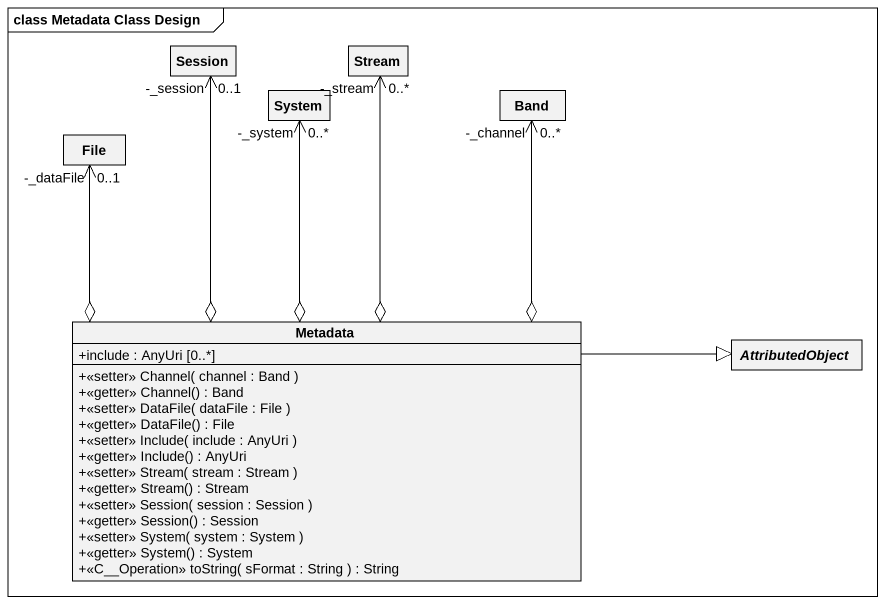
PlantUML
@startuml
mainframe class Metadata Class Design
hide circle
hide empty members
skinparam classAttributeIconSize 0
class Session
class System
class Stream
class Band
class "File" as File_
class Metadata {
  +include : AnyUri [0..*]
  +<<setter>> Channel( channel : Band )
  +<<getter>> Channel() : Band
  +<<setter>> DataFile( dataFile : File )
  +<<getter>> DataFile() : File
  +<<setter>> Include( include : AnyUri )
  +<<getter>> Include() : AnyUri
  +<<setter>> Stream( stream : Stream )
  +<<getter>> Stream() : Stream
  +<<setter>> Session( session : Session )
  +<<getter>> Session() : Session
  +<<setter>> System( system : System )
  +<<getter>> System() : System
  +<<C__Operation>> toString( sFormat : String ) : String
}
abstract class AttributedObject
Metadata o-up-> "-_session\n0..1" Session
Metadata o-up-> "-_system\n0..*" System
Metadata o-up-> "-_stream\n0..*" Stream
Metadata o-up-> "-_channel\n0..*" Band
Metadata o-up-> "-_dataFile\n0..1" File_
Metadata -right-|> AttributedObject
@enduml
